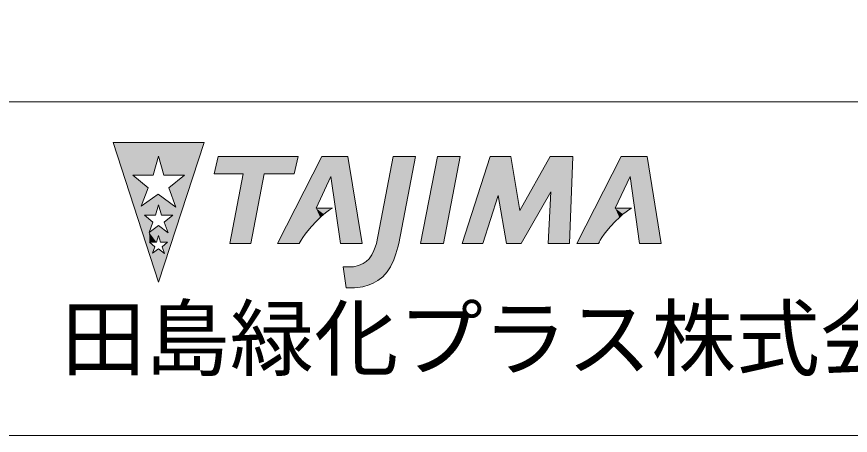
# Model space of a CAD drawing. Units: millimetres, scale not verified. Extents: x -99335 to 21988, y -1567 to 4168.
# Drawn here: x -19275 to -18088, y -1567 to -971 of the extents above; entities that cross this region are included whole.
import ezdxf
from ezdxf.enums import TextEntityAlignment as Align

# ---------------------------------------------------------------- set-up
doc = ezdxf.new("R2010")
doc.units = ezdxf.units.MM
doc.header["$LTSCALE"] = 10
doc.layers.add('0-1_WAKU', color=7, linetype='Continuous', lineweight=18)
doc.layers.add('0-8_moji', color=7, linetype='Continuous', lineweight=18)
doc.styles.add('ＭＳ ゴシック', font='')
doc.styles.get('ＭＳ ゴシック').set_extended_font_data('MS Gothic')

msp = doc.modelspace()

# ---------------------------------------------------------------- linework, layer by layer
at = {"layer": '0-1_WAKU'}
for points in [[(-21169.03, -1567.25), (-13169.03, -1567.25), (-13169.03, 4167.75), (-21169.03, 4167.75)], [(-21169.03, -1567.25), (-13169.03, -1567.25), (-13169.03, -1092.25), (-21169.03, -1092.25)]]:
    msp.add_lwpolyline(points, close=True, dxfattribs=at)
at = {"layer": '0-8_moji', "color": 1}
for p, q in [((-19073.49, -1349), (-19137.73, -1150.31)), ((-19137.73, -1150.31), (-19008.25, -1150.31)), ((-19008.25, -1150.31), (-19073.49, -1349)), ((-18840.68, -1170.07), (-18903.81, -1293.82)), ((-18840.68, -1170.07), (-18803.71, -1170.07)), ((-18803.71, -1170.07), (-18783.48, -1293.86)), ((-18739.07, -1170.07), (-18763.06, -1293.86)), ((-18676.12, -1170.07), (-18700.11, -1293.86)), ((-18676.12, -1170.07), (-18643.68, -1170.07)), ((-18643.68, -1170.07), (-18667.67, -1293.86)), ((-18640.95, -1293.86), (-18601.12, -1170.07)), ((-18601.12, -1170.07), (-18571.75, -1170.07)), ((-18571.75, -1170.07), (-18559.14, -1246.97)), ((-18559.14, -1246.97), (-18515.52, -1170.07)), ((-18515.52, -1170.07), (-18483.63, -1170.07)), ((-18483.63, -1170.07), (-18488.14, -1293.86)), ((-18414.76, -1170.07), (-18477.9, -1293.82)), ((-18414.76, -1170.07), (-18477.9, -1293.82)), ((-18414.76, -1170.07), (-18377.8, -1170.07)), ((-18377.8, -1170.07), (-18357.56, -1293.86)), ((-19081.05, -1196.91), (-19109.84, -1196.91)), ((-19087.86, -1214.84), (-19109.84, -1196.91)), ((-18922.91, -1194.93), (-18941.9, -1293.89)), ((-18922.91, -1194.93), (-18880.23, -1194.93)), ((-18814.41, -1293.86), (-18827.86, -1198.68)), ((-18388.5, -1293.86), (-18401.95, -1198.68)), ((-19077.55, -1253.86), (-19093.38, -1253.86)), ((-19081.29, -1263.72), (-19093.38, -1253.86)), ((-19075.99, -1292.36), (-19086.07, -1292.36)), ((-19078.37, -1298.64), (-19086.07, -1292.36)), ((-18872.88, -1294.24), (-18871.61, -1291.48)), ((-18872.82, -1293.86), (-18870.42, -1289.13)), ((-18446.97, -1294.24), (-18445.7, -1291.48)), ((-18446.9, -1293.86), (-18444.51, -1289.13)), ((-18446.9, -1293.86), (-18444.51, -1289.13)), ((-18872.82, -1293.86), (-18903.81, -1293.86)), ((-18783.48, -1293.86), (-18814.41, -1293.86)), ((-18667.67, -1293.86), (-18700.11, -1293.86)), ((-18611.44, -1293.86), (-18640.95, -1293.86)), ((-18556.79, -1293.86), (-18577.78, -1293.86)), ((-18488.14, -1293.86), (-18518.54, -1293.86)), ((-18446.9, -1293.86), (-18477.9, -1293.86)), ((-18446.9, -1293.86), (-18477.9, -1293.86)), ((-18446.9, -1293.86), (-18477.9, -1293.86)), ((-18357.56, -1293.86), (-18388.5, -1293.86))]:
    msp.add_line(p, q, dxfattribs=at)
for points in [[(-19081.05, -1196.91), (-19073.44, -1169.47), (-19065.51, -1196.85)], [(-18988.27, -1170.08), (-18994.02, -1194.93), (-18952.57, -1194.93), (-18971.56, -1293.89), (-18941.9, -1293.89)], [(-18988.27, -1170.08), (-18874.48, -1170.08), (-18880.23, -1194.93)], [(-18739.07, -1170.07), (-18707.28, -1170.07), (-18731.26, -1293.86)], [(-18414.76, -1170.07), (-18377.8, -1170.07), (-18357.56, -1293.86), (-18388.5, -1293.86)], [(-19065.51, -1196.85), (-19036.24, -1196.85), (-19058.76, -1214.57)], [(-18827.86, -1198.68), (-18848.98, -1243.86), (-18825.8, -1243.86)], [(-18401.95, -1198.68), (-18423.07, -1243.86), (-18399.88, -1243.86)], [(-18388.5, -1293.86), (-18401.95, -1198.68), (-18423.07, -1243.86), (-18399.88, -1243.86)], [(-19058.76, -1214.57), (-19048.58, -1242.35), (-19073.58, -1223.7), (-19097.78, -1241.03), (-19087.86, -1214.84)], [(-18556.79, -1293.86), (-18514.79, -1220.57), (-18518.54, -1293.86)], [(-18611.44, -1293.86), (-18589.65, -1225.55), (-18577.78, -1293.86)], [(-19077.55, -1253.86), (-19073.36, -1238.77), (-19069, -1253.83)], [(-18870.42, -1289.13), (-18868.01, -1285.55), (-18864.52, -1280.76), (-18860.87, -1276.03), (-18855.54, -1269.94), (-18848.88, -1262.92), (-18843.02, -1257.07), (-18838.07, -1252.28), (-18833.61, -1248.72), (-18829.83, -1246.16), (-18825.8, -1243.86)], [(-18444.51, -1289.13), (-18442.1, -1285.55), (-18438.61, -1280.76), (-18434.96, -1276.03), (-18429.62, -1269.94), (-18422.97, -1262.92), (-18417.11, -1257.07), (-18412.16, -1252.28), (-18407.7, -1248.72), (-18403.92, -1246.16), (-18399.88, -1243.86)], [(-18444.51, -1289.13), (-18442.1, -1285.55), (-18438.61, -1280.76), (-18434.96, -1276.03), (-18429.62, -1269.94), (-18422.97, -1262.92), (-18417.11, -1257.07), (-18412.16, -1252.28), (-18407.7, -1248.72), (-18403.92, -1246.16), (-18399.88, -1243.86)], [(-19069, -1253.83), (-19052.9, -1253.83), (-19065.29, -1263.58)], [(-19065.29, -1263.58), (-19059.69, -1278.85), (-19073.44, -1268.6), (-19086.75, -1278.13), (-19081.29, -1263.72)], [(-19075.99, -1292.36), (-19073.33, -1282.76), (-19070.55, -1292.34)], [(-19070.55, -1292.34), (-19060.31, -1292.34), (-19068.19, -1298.54)], [(-19068.19, -1298.54), (-19064.62, -1308.27), (-19073.37, -1301.74), (-19081.85, -1307.8), (-19078.37, -1298.64)], [(-18763.06, -1293.86), (-18764.88, -1299.1), (-18766.78, -1304.17), (-18769.56, -1310.13), (-18773.62, -1316.08), (-18777.68, -1319.63), (-18781.86, -1322.67), (-18788.57, -1325.46), (-18795.67, -1327.11)], [(-18794.06, -1356.97), (-18782.65, -1355.53), (-18773.62, -1353), (-18767.53, -1350.63), (-18761.28, -1346.83), (-18754.1, -1341.43), (-18747.83, -1334.6), (-18742.84, -1327.08), (-18738.2, -1317.28), (-18735.32, -1308.58), (-18732.54, -1299.12), (-18731.26, -1293.86)], [(-18795.67, -1327.11), (-18810.33, -1327.22), (-18806.26, -1356.97), (-18794.06, -1356.97)]]:
    msp.add_lwpolyline(points, dxfattribs=at)
at = {"layer": '0-8_moji'}
for points in [[(-19137.73, -1150.31), (-19109.84, -1196.91), (-19081.05, -1196.91)], [(-19137.73, -1150.31), (-19081.05, -1196.91), (-19073.44, -1169.47)], [(-19008.25, -1150.31), (-19137.73, -1150.31), (-19073.44, -1169.47)], [(-19109.84, -1196.91), (-19137.73, -1150.31), (-19073.49, -1349)], [(-19073.49, -1349), (-19008.25, -1150.31), (-19036.24, -1196.85)], [(-19008.25, -1150.31), (-19073.44, -1169.47), (-19065.51, -1196.85)], [(-19065.51, -1196.85), (-19036.24, -1196.85), (-19008.25, -1150.31)], [(-18988.27, -1170.08), (-18994.02, -1194.93), (-18952.57, -1194.93)], [(-18880.23, -1194.93), (-18874.48, -1170.08), (-18988.27, -1170.08)], [(-18880.23, -1194.93), (-18988.27, -1170.08), (-18952.57, -1194.93)], [(-18840.68, -1170.07), (-18903.81, -1293.82), (-18872.82, -1293.86)], [(-18840.68, -1170.07), (-18872.82, -1293.86), (-18871.61, -1291.48)], [(-18840.68, -1170.07), (-18871.61, -1291.48), (-18870.42, -1289.13)], [(-18840.68, -1170.07), (-18870.42, -1289.13), (-18868.01, -1285.55)], [(-18840.68, -1170.07), (-18868.01, -1285.55), (-18864.52, -1280.76)], [(-18840.68, -1170.07), (-18864.52, -1280.76), (-18860.87, -1276.03)], [(-18840.68, -1170.07), (-18860.87, -1276.03), (-18855.54, -1269.94)], [(-18848.98, -1243.86), (-18840.68, -1170.07), (-18855.54, -1269.94)], [(-18840.68, -1170.07), (-18848.98, -1243.86), (-18827.86, -1198.68)], [(-18827.86, -1198.68), (-18803.71, -1170.07), (-18840.68, -1170.07)], [(-18827.86, -1198.68), (-18814.41, -1293.86), (-18803.71, -1170.07)], [(-18814.41, -1293.86), (-18783.48, -1293.86), (-18803.71, -1170.07)], [(-18738.2, -1317.28), (-18739.07, -1170.07), (-18763.06, -1293.86)], [(-18738.2, -1317.28), (-18707.28, -1170.07), (-18739.07, -1170.07)], [(-18738.2, -1317.28), (-18732.54, -1299.12), (-18707.28, -1170.07)], [(-18676.12, -1170.07), (-18700.11, -1293.86), (-18643.68, -1170.07), (-18667.67, -1293.86)], [(-18601.12, -1170.07), (-18640.95, -1293.86), (-18611.44, -1293.86)], [(-18601.12, -1170.07), (-18611.44, -1293.86), (-18589.65, -1225.55)], [(-18571.75, -1170.07), (-18601.12, -1170.07), (-18589.65, -1225.55)], [(-18571.75, -1170.07), (-18589.65, -1225.55), (-18556.79, -1293.86)], [(-18559.14, -1246.97), (-18571.75, -1170.07), (-18556.79, -1293.86)], [(-18483.63, -1170.07), (-18515.52, -1170.07), (-18559.14, -1246.97)], [(-18514.79, -1220.57), (-18483.63, -1170.07), (-18559.14, -1246.97)], [(-18518.54, -1293.86), (-18488.14, -1293.86), (-18483.63, -1170.07)], [(-18514.79, -1220.57), (-18518.54, -1293.86), (-18483.63, -1170.07)], [(-18414.76, -1170.07), (-18477.9, -1293.82), (-18446.9, -1293.86)], [(-18414.76, -1170.07), (-18446.9, -1293.86), (-18445.7, -1291.48)], [(-18414.76, -1170.07), (-18445.7, -1291.48), (-18444.51, -1289.13)], [(-18414.76, -1170.07), (-18444.51, -1289.13), (-18442.1, -1285.55)], [(-18414.76, -1170.07), (-18442.1, -1285.55), (-18438.61, -1280.76)], [(-18414.76, -1170.07), (-18438.61, -1280.76), (-18434.96, -1276.03)], [(-18414.76, -1170.07), (-18434.96, -1276.03), (-18429.62, -1269.94)], [(-18423.07, -1243.86), (-18414.76, -1170.07), (-18429.62, -1269.94)], [(-18414.76, -1170.07), (-18423.07, -1243.86), (-18401.95, -1198.68)], [(-18401.95, -1198.68), (-18377.8, -1170.07), (-18414.76, -1170.07)], [(-18401.95, -1198.68), (-18388.5, -1293.86), (-18377.8, -1170.07)], [(-18388.5, -1293.86), (-18357.56, -1293.86), (-18377.8, -1170.07)], [(-19109.84, -1196.91), (-19073.49, -1349), (-19086.07, -1292.36)], [(-19097.78, -1241.03), (-19087.86, -1214.84), (-19109.84, -1196.91)], [(-19097.78, -1241.03), (-19109.84, -1196.91), (-19086.07, -1292.36)], [(-19073.49, -1349), (-19036.24, -1196.85), (-19048.58, -1242.35)], [(-19036.24, -1196.85), (-19058.76, -1214.57), (-19048.58, -1242.35)], [(-18971.56, -1293.89), (-18941.9, -1293.89), (-18922.91, -1194.93)], [(-18952.57, -1194.93), (-18971.56, -1293.89), (-18922.91, -1194.93)], [(-18559.14, -1246.97), (-18556.79, -1293.86), (-18514.79, -1220.57)], [(-19077.55, -1253.86), (-19073.58, -1223.7), (-19097.78, -1241.03)], [(-19077.55, -1253.86), (-19073.36, -1238.77), (-19073.58, -1223.7)], [(-19073.58, -1223.7), (-19073.36, -1238.77), (-19069, -1253.83)], [(-19073.58, -1223.7), (-19069, -1253.83), (-19052.9, -1253.83)], [(-19048.58, -1242.35), (-19073.58, -1223.7), (-19052.9, -1253.83)], [(-18589.65, -1225.55), (-18577.78, -1293.86), (-18556.79, -1293.86)], [(-19093.38, -1253.86), (-19077.55, -1253.86), (-19097.78, -1241.03)], [(-19086.07, -1292.36), (-19093.38, -1253.86), (-19097.78, -1241.03)], [(-19073.49, -1349), (-19048.58, -1242.35), (-19060.31, -1292.34)], [(-19048.58, -1242.35), (-19059.69, -1278.85), (-19060.31, -1292.34)], [(-19048.58, -1242.35), (-19052.9, -1253.83), (-19059.69, -1278.85)], [(-18848.98, -1243.86), (-18855.54, -1269.94), (-18848.88, -1262.92)], [(-18829.83, -1246.16), (-18825.8, -1243.86), (-18848.98, -1243.86)], [(-18848.98, -1243.86), (-18848.88, -1262.92), (-18843.02, -1257.07)], [(-18848.98, -1243.86), (-18843.02, -1257.07), (-18838.07, -1252.28)], [(-18848.98, -1243.86), (-18838.07, -1252.28), (-18833.61, -1248.72)], [(-18848.98, -1243.86), (-18833.61, -1248.72), (-18829.83, -1246.16)], [(-18423.07, -1243.86), (-18429.62, -1269.94), (-18422.97, -1262.92)], [(-18403.92, -1246.16), (-18399.88, -1243.86), (-18423.07, -1243.86)], [(-18423.07, -1243.86), (-18422.97, -1262.92), (-18417.11, -1257.07)], [(-18423.07, -1243.86), (-18417.11, -1257.07), (-18412.16, -1252.28)], [(-18423.07, -1243.86), (-18412.16, -1252.28), (-18407.7, -1248.72)], [(-18423.07, -1243.86), (-18407.7, -1248.72), (-18403.92, -1246.16)], [(-19086.75, -1278.13), (-19081.29, -1263.72), (-19093.38, -1253.86)], [(-19086.07, -1292.36), (-19086.75, -1278.13), (-19093.38, -1253.86)], [(-19052.9, -1253.83), (-19065.29, -1263.58), (-19059.69, -1278.85)], [(-19075.99, -1292.36), (-19073.44, -1268.6), (-19086.75, -1278.13)], [(-19075.99, -1292.36), (-19073.33, -1282.76), (-19073.44, -1268.6)], [(-19073.44, -1268.6), (-19073.33, -1282.76), (-19070.55, -1292.34)], [(-19073.44, -1268.6), (-19070.55, -1292.34), (-19060.31, -1292.34)], [(-19059.69, -1278.85), (-19073.44, -1268.6), (-19060.31, -1292.34)], [(-19086.07, -1292.36), (-19075.99, -1292.36), (-19086.75, -1278.13)], [(-19081.85, -1307.8), (-19078.37, -1298.64), (-19086.07, -1292.36)], [(-19073.49, -1349), (-19081.85, -1307.8), (-19086.07, -1292.36)], [(-19064.62, -1308.27), (-19073.49, -1349), (-19060.31, -1292.34)], [(-19060.31, -1292.34), (-19068.19, -1298.54), (-19064.62, -1308.27)], [(-19073.49, -1349), (-19073.37, -1301.74), (-19081.85, -1307.8)], [(-19064.62, -1308.27), (-19073.37, -1301.74), (-19073.49, -1349)], [(-18738.2, -1317.28), (-18766.78, -1304.17), (-18769.56, -1310.13)], [(-18738.2, -1317.28), (-18763.06, -1293.86), (-18766.78, -1304.17)], [(-18795.67, -1327.11), (-18742.84, -1327.08), (-18738.2, -1317.28)], [(-18738.2, -1317.28), (-18788.57, -1325.46), (-18795.67, -1327.11)], [(-18738.2, -1317.28), (-18781.86, -1322.67), (-18788.57, -1325.46)], [(-18738.2, -1317.28), (-18777.68, -1319.63), (-18781.86, -1322.67)], [(-18738.2, -1317.28), (-18773.62, -1316.08), (-18777.68, -1319.63)], [(-18738.2, -1317.28), (-18769.56, -1310.13), (-18773.62, -1316.08)], [(-18795.67, -1327.11), (-18810.33, -1327.22), (-18806.26, -1356.97)], [(-18795.67, -1327.11), (-18806.26, -1356.97), (-18794.06, -1356.97)], [(-18795.67, -1327.11), (-18747.83, -1334.6), (-18742.84, -1327.08)], [(-18795.67, -1327.11), (-18794.06, -1356.97), (-18782.65, -1355.53)], [(-18795.67, -1327.11), (-18782.65, -1355.53), (-18773.62, -1353)], [(-18795.67, -1327.11), (-18773.62, -1353), (-18767.53, -1350.63)], [(-18795.67, -1327.11), (-18767.53, -1350.63), (-18761.28, -1346.83)], [(-18795.67, -1327.11), (-18761.28, -1346.83), (-18754.1, -1341.43)], [(-18795.67, -1327.11), (-18754.1, -1341.43), (-18747.83, -1334.6)]]:
    msp.add_solid(points, dxfattribs=at)

# ---------------------------------------------------------------- texts
at = {"layer": '0-8_moji', "style": 'ＭＳ ゴシック'}
msp.add_text('田島緑化プラス株式会社', height=87.98, dxfattribs=at).set_placement((-19211.72, -1499.47), align=Align.BOTTOM_LEFT)

doc.saveas('drawing.dxf')
